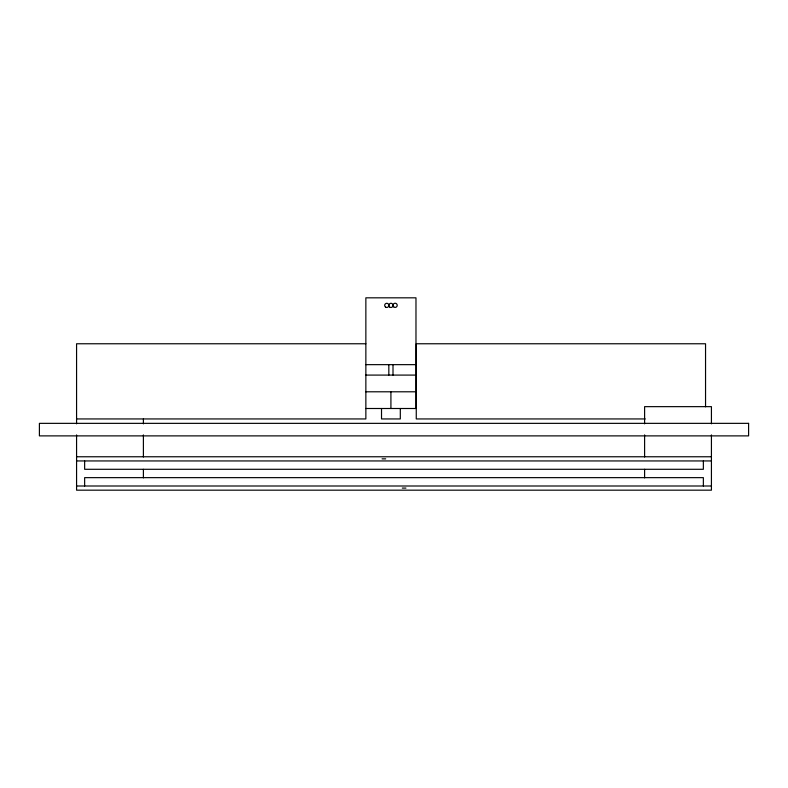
<?xml version="1.0" encoding="UTF-8"?>
<svg xmlns="http://www.w3.org/2000/svg" width="788" height="788" viewBox="0 0 788 788"><rect width="100%" height="100%" fill="white"/><g stroke="black" fill="none" stroke-linecap="round" stroke-linejoin="round"><path stroke-width="1.18" d="M365.859 343.765L76.574 343.765L76.574 423.855M365.859 364.647L415.975 364.647M365.859 375.088L415.975 375.088M365.859 391.794L415.975 391.794M365.859 408.499L415.975 408.499L415.975 297.825L365.859 297.825L365.859 418.94L76.574 418.94M645.224 418.94L416.261 418.94L416.261 343.765L705.546 343.765L705.546 406.815M76.574 456.764L711.426 456.764M382.062 458.852L385.696 458.852M76.574 460.941L711.426 460.941M76.574 485.999L711.426 485.999M402.304 488.087L405.938 488.087M711.426 423.846L711.426 406.647L644.604 406.647L644.604 423.846M711.426 434.897L711.426 490.175L76.574 490.175L76.574 434.907M703.359 460.941L703.359 469.293L84.641 469.293L84.641 460.941M703.359 485.999L703.359 477.646L84.641 477.646L84.641 485.999M644.604 434.897L644.604 457.01M644.604 469.293L644.604 477.892M400.314 408.499L400.314 418.94L381.52 418.94L381.52 408.499M393.005 364.647L393.005 375.088M390.917 391.794L390.917 408.499M388.829 364.647L388.829 375.088M143.396 418.94L143.396 423.855M143.396 434.907L143.396 457.02M143.396 469.303L143.396 477.892M748.6 423.353L39.4 423.353L39.4 435.882L748.6 435.882L748.6 423.353M385.696 307.182A2.088 2.088 0 0 0 388.858 305.419A2.088 2.088 0 0 0 385.756 303.557A2.088 2.088 0 0 0 385.696 307.182M389.489 306.887A2.088 2.088 0 0 0 392.976 305.892A2.088 2.088 0 0 0 390.375 303.37A2.088 2.088 0 0 0 389.489 306.887M393.665 306.818A2.088 2.088 0 0 0 397.152 305.833A2.088 2.088 0 0 0 394.552 303.311A2.088 2.088 0 0 0 393.665 306.818"/></g></svg>
